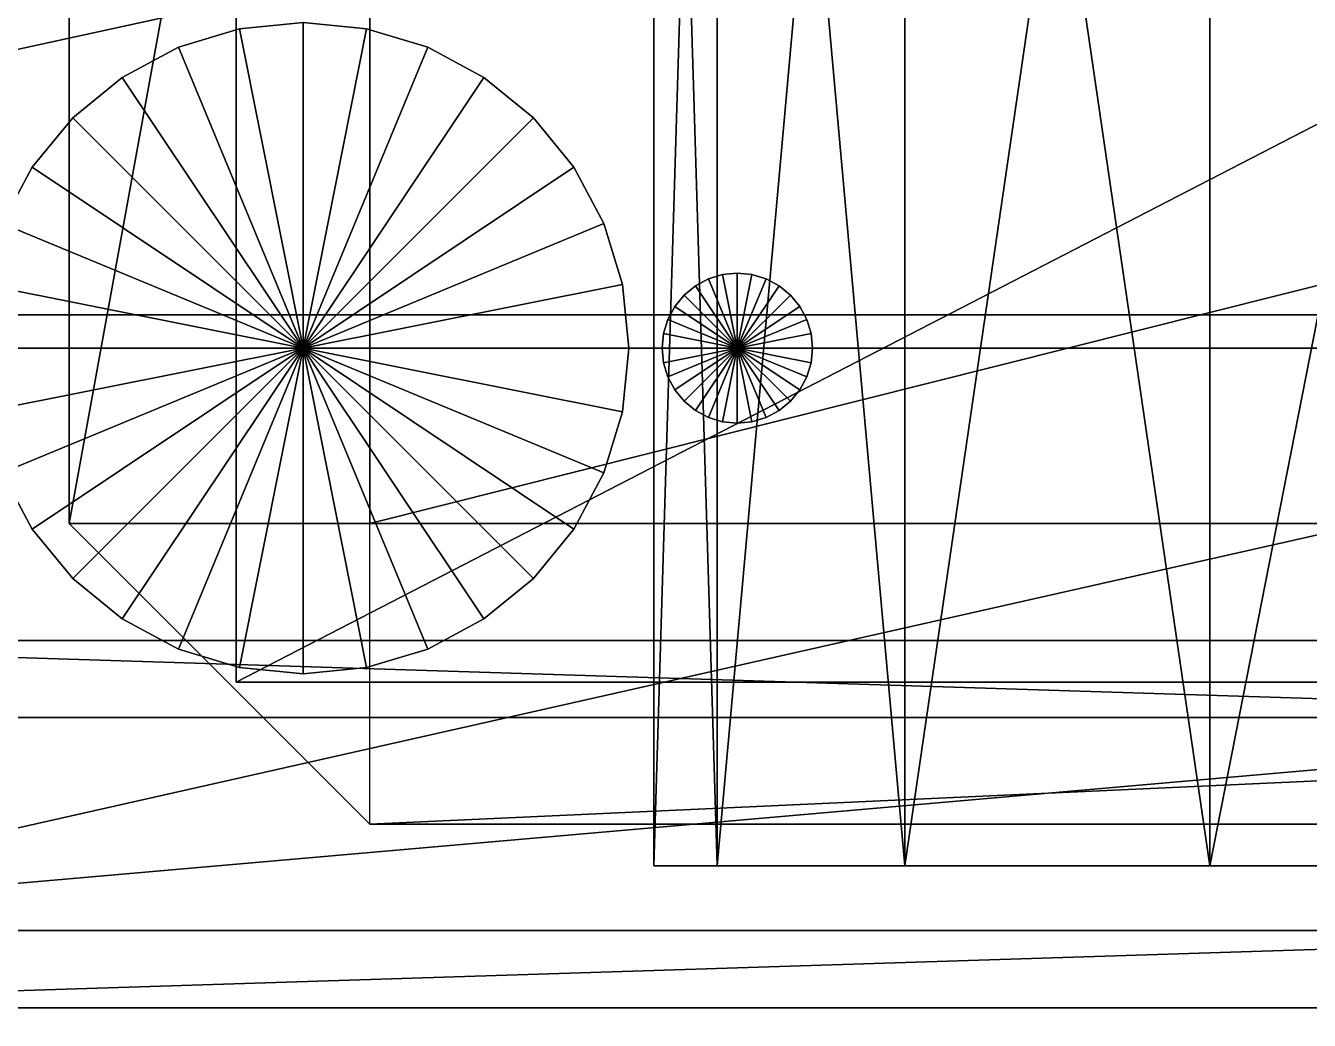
# Model space of a CAD drawing. Header units: millimetres. Extents: x -18 to 4450, y -985 to 970.
# Drawn here: x 264.8 to 418.5, y 561.5 to 680.6 of the extents above; entities that cross this region are included whole.
import ezdxf

# ---------------------------------------------------------------- set-up
doc = ezdxf.new("R2010")
doc.units = ezdxf.units.MM
for name, color, linetype in [('body__hood_closed_reference', 40, 'CONTINUOUS'), ('body__hood_crowned_closed_skin', 40, 'CONTINUOUS'), ('body__right_front_fender', 40, 'CONTINUOUS'), ('body__right_front_fender_rolled_upper_crown', 50, 'CONTINUOUS'), ('body__right_front_fender_sloped_outer_skin', 40, 'CONTINUOUS'), ('chassis__right_front_bumper_stay_outer_plate', 251, 'CONTINUOUS'), ('front_detail__right_front_fender_turn_signal_base', 9, 'CONTINUOUS'), ('front_detail__right_front_fender_turn_signal_lens', 30, 'CONTINUOUS'), ('front_detail__right_front_fender_turn_signal_screw_rear', 9, 'CONTINUOUS'), ('running_gear__front_right_tire_tire', 250, 'CONTINUOUS')]:
    doc.layers.add(name, color=color, linetype=linetype)

msp = doc.modelspace()

# ---------------------------------------------------------------- linework, layer by layer
at = {"layer": 'body__hood_closed_reference'}
for points in [[(237.979993, -687.020004, 1253.000021), (1142.019987, -687.020004, 1253.000021), (1142.019987, 687.020004, 1253.000021)], [(237.979993, -687.020004, 1253.000021), (1142.019987, 687.020004, 1253.000021), (237.979993, 687.020004, 1253.000021)], [(237.979993, -687.020004, 1215.000033), (237.979993, 687.020004, 1215.000033), (1142.019987, 687.020004, 1215.000033)], [(237.979993, -687.020004, 1215.000033), (1142.019987, 687.020004, 1215.000033), (1142.019987, -687.020004, 1215.000033)]]:
    msp.add_3dface(points, dxfattribs=at)
at = {"layer": 'body__hood_crowned_closed_skin'}
for points in [[(135.000005, 0, 1256.000042), (1057.999969, 0, 1322.000027), (1057.999969, 642.00002, 1296.000004)], [(135.000005, 0, 1256.000042), (1057.999969, 642.00002, 1296.000004), (135.000005, 642.00002, 1230.000019)], [(135.000005, 0, 1235.999942), (135.000005, 642.00002, 1210.000038), (1057.999969, 642.00002, 1276.000023)], [(135.000005, 0, 1235.999942), (1057.999969, 642.00002, 1276.000023), (1057.999969, 0, 1302.000046)], [(135.000005, 642.00002, 1230.000019), (1057.999969, 642.00002, 1296.000004), (1057.999969, 642.00002, 1276.000023)], [(135.000005, 642.00002, 1230.000019), (1057.999969, 642.00002, 1276.000023), (135.000005, 642.00002, 1210.000038)]]:
    msp.add_3dface(points, dxfattribs=at)
at = {"layer": 'body__right_front_fender'}
for points in [[(270.000011, 620.999992, 796.000004), (270.000011, 620.999992, 984.000027), (270.000011, 819.000006, 984.000027)], [(270.000011, 620.999992, 796.000004), (270.000011, 819.000006, 984.000027), (270.000011, 819.000006, 796.000004)], [(270.000011, 620.999992, 796.000004), (305.999994, 620.999992, 759.99999), (305.999994, 819.000006, 759.99999)], [(270.000011, 620.999992, 796.000004), (305.999994, 819.000006, 759.99999), (270.000011, 819.000006, 796.000004)], [(270.000011, 620.999992, 984.000027), (305.999994, 620.999992, 1019.999981), (305.999994, 819.000006, 1019.999981)], [(270.000011, 620.999992, 984.000027), (305.999994, 819.000006, 1019.999981), (270.000011, 819.000006, 984.000027)], [(305.999994, 620.999992, 1019.999981), (1093.999982, 620.999992, 1019.999981), (1093.999982, 819.000006, 1019.999981)], [(305.999994, 620.999992, 1019.999981), (1093.999982, 819.000006, 1019.999981), (305.999994, 819.000006, 1019.999981)], [(305.999994, 620.999992, 759.99999), (305.999994, 819.000006, 759.99999), (1093.999982, 819.000006, 759.99999)], [(305.999994, 620.999992, 759.99999), (1093.999982, 819.000006, 759.99999), (1093.999982, 620.999992, 759.99999)], [(270.000011, 620.999992, 796.000004), (305.999994, 584.999979, 796.000004), (305.999994, 584.999979, 984.000027)], [(270.000011, 620.999992, 796.000004), (305.999994, 584.999979, 984.000027), (270.000011, 620.999992, 984.000027)], [(270.000011, 620.999992, 796.000004), (305.999994, 584.999979, 796.000004), (305.999994, 620.999992, 759.99999)], [(270.000011, 620.999992, 984.000027), (305.999994, 584.999979, 984.000027), (305.999994, 620.999992, 1019.999981)], [(305.999994, 584.999979, 796.000004), (305.999994, 620.999992, 759.99999), (1093.999982, 620.999992, 759.99999)], [(305.999994, 584.999979, 796.000004), (1093.999982, 620.999992, 759.99999), (1093.999982, 584.999979, 796.000004)], [(305.999994, 584.999979, 984.000027), (305.999994, 620.999992, 1019.999981), (1093.999982, 620.999992, 1019.999981)], [(305.999994, 584.999979, 984.000027), (1093.999982, 620.999992, 1019.999981), (1093.999982, 584.999979, 984.000027)], [(305.999994, 584.999979, 796.000004), (1093.999982, 584.999979, 796.000004), (1093.999982, 584.999979, 984.000027)], [(305.999994, 584.999979, 796.000004), (1093.999982, 584.999979, 984.000027), (305.999994, 584.999979, 984.000027)]]:
    msp.add_3dface(points, dxfattribs=at)
at = {"layer": 'body__right_front_fender_rolled_upper_crown'}
for points in [[(155.000001, 560.000002, 1062.000036), (155.000001, 754.000008, 1062.000036), (1014.999986, 754.000008, 1238.000035)], [(155.000001, 560.000002, 1062.000036), (1014.999986, 754.000008, 1238.000035), (1014.999986, 560.000002, 1238.000035)], [(155.000001, 560.000002, 1110.000014), (1014.999986, 560.000002, 1268.000007), (1014.999986, 754.000008, 1268.000007)], [(155.000001, 560.000002, 1110.000014), (1014.999986, 754.000008, 1268.000007), (155.000001, 754.000008, 1110.000014)]]:
    msp.add_3dface(points, dxfattribs=at)
at = {"layer": 'body__right_front_fender_sloped_outer_skin'}
for points in [[(118.000001, 646.000028, 705.99997), (118.000001, 846.000016, 705.99997), (1034.999967, 846.000016, 744.000018)], [(118.000001, 646.000028, 705.99997), (1034.999967, 846.000016, 744.000018), (1034.999967, 646.000028, 744.000018)], [(118.000001, 646.000028, 1047.999978), (1034.999967, 646.000028, 1241.999984), (1034.999967, 846.000016, 1241.999984)], [(118.000001, 646.000028, 1047.999978), (1034.999967, 846.000016, 1241.999984), (118.000001, 846.000016, 1047.999978)], [(1034.999967, 646.000028, 744.000018), (1034.999967, 646.000028, 1241.999984), (118.000001, 646.000028, 1047.999978)], [(1034.999967, 646.000028, 744.000018), (118.000001, 646.000028, 1047.999978), (118.000001, 646.000028, 705.99997)]]:
    msp.add_3dface(points, dxfattribs=at)
at = {"layer": 'chassis__right_front_bumper_stay_outer_plate'}
for points in [[(199.239999, 606.999993, 514.240026), (199.239999, 606.999993, 583.760023), (490.759999, 606.999993, 583.760023)], [(199.239999, 606.999993, 514.240026), (490.759999, 606.999993, 583.760023), (490.759999, 606.999993, 514.240026)], [(199.239999, 606.999993, 514.240026), (199.239999, 597.760022, 504.999995), (490.759999, 597.760022, 504.999995)], [(199.239999, 606.999993, 514.240026), (490.759999, 597.760022, 504.999995), (490.759999, 606.999993, 514.240026)], [(199.239999, 606.999993, 583.760023), (199.239999, 597.760022, 592.999995), (490.759999, 597.760022, 592.999995)], [(199.239999, 606.999993, 583.760023), (490.759999, 597.760022, 592.999995), (490.759999, 606.999993, 583.760023)], [(199.239999, 572.239995, 592.999995), (490.759999, 572.239995, 592.999995), (490.759999, 597.760022, 592.999995)], [(199.239999, 572.239995, 592.999995), (490.759999, 597.760022, 592.999995), (199.239999, 597.760022, 592.999995)], [(199.239999, 572.239995, 504.999995), (199.239999, 597.760022, 504.999995), (490.759999, 597.760022, 504.999995)], [(199.239999, 572.239995, 504.999995), (490.759999, 597.760022, 504.999995), (490.759999, 572.239995, 504.999995)], [(199.239999, 563.000023, 514.240026), (199.239999, 572.239995, 504.999995), (490.759999, 572.239995, 504.999995)], [(199.239999, 563.000023, 514.240026), (490.759999, 572.239995, 504.999995), (490.759999, 563.000023, 514.240026)], [(199.239999, 563.000023, 583.760023), (199.239999, 572.239995, 592.999995), (490.759999, 572.239995, 592.999995)], [(199.239999, 563.000023, 583.760023), (490.759999, 572.239995, 592.999995), (490.759999, 563.000023, 583.760023)], [(199.239999, 563.000023, 514.240026), (490.759999, 563.000023, 514.240026), (490.759999, 563.000023, 583.760023)], [(199.239999, 563.000023, 514.240026), (490.759999, 563.000023, 583.760023), (199.239999, 563.000023, 583.760023)]]:
    msp.add_3dface(points, dxfattribs=at)
at = {"layer": 'front_detail__right_front_fender_turn_signal_base'}
for points in [[(289.999992, 601.999998, 1057.999969), (289.999992, 601.999998, 1082.000017), (289.999992, 681.999981, 1082.000017)], [(289.999992, 601.999998, 1057.999969), (289.999992, 681.999981, 1082.000017), (289.999992, 681.999981, 1057.999969)], [(289.999992, 601.999998, 1082.000017), (444.999993, 601.999998, 1082.000017), (444.999993, 681.999981, 1082.000017)], [(289.999992, 601.999998, 1082.000017), (444.999993, 681.999981, 1082.000017), (289.999992, 681.999981, 1082.000017)], [(289.999992, 601.999998, 1057.999969), (289.999992, 681.999981, 1057.999969), (444.999993, 681.999981, 1057.999969)], [(289.999992, 601.999998, 1057.999969), (444.999993, 681.999981, 1057.999969), (444.999993, 601.999998, 1057.999969)], [(289.999992, 601.999998, 1057.999969), (444.999993, 601.999998, 1057.999969), (444.999993, 601.999998, 1082.000017)], [(289.999992, 601.999998, 1057.999969), (444.999993, 601.999998, 1082.000017), (289.999992, 601.999998, 1082.000017)]]:
    msp.add_3dface(points, dxfattribs=at)
at = {"layer": 'front_detail__right_front_fender_turn_signal_lens'}
for points in [[(298.000008, 680.999994, 1059.000015), (298.000008, 680.999994, 1090.999961), (290.391475, 680.250645, 1090.999961)], [(298.000008, 680.999994, 1059.000015), (290.391475, 680.250645, 1090.999961), (290.391475, 680.250645, 1059.000015)], [(298.000008, 642.00002, 1059.000015), (290.391475, 680.250645, 1059.000015), (298.000008, 680.999994, 1059.000015)], [(298.000008, 642.00002, 1090.999961), (298.000008, 680.999994, 1090.999961), (290.391475, 680.250645, 1090.999961)], [(305.608511, 680.250645, 1059.000015), (305.608511, 680.250645, 1090.999961), (298.000008, 680.999994, 1090.999961)], [(305.608511, 680.250645, 1059.000015), (298.000008, 680.999994, 1090.999961), (298.000008, 680.999994, 1059.000015)], [(298.000008, 642.00002, 1059.000015), (298.000008, 680.999994, 1059.000015), (305.608511, 680.250645, 1059.000015)], [(298.000008, 642.00002, 1090.999961), (305.608511, 680.250645, 1090.999961), (298.000008, 680.999994, 1090.999961)], [(290.391475, 680.250645, 1059.000015), (290.391475, 680.250645, 1090.999961), (283.075333, 678.031325, 1090.999961)], [(290.391475, 680.250645, 1059.000015), (283.075333, 678.031325, 1090.999961), (283.075333, 678.031325, 1059.000015)], [(298.000008, 642.00002, 1059.000015), (283.075333, 678.031325, 1059.000015), (290.391475, 680.250645, 1059.000015)], [(298.000008, 642.00002, 1090.999961), (290.391475, 680.250645, 1090.999961), (283.075333, 678.031325, 1090.999961)], [(298.000008, 642.00002, 1059.000015), (305.608511, 680.250645, 1059.000015), (312.924653, 678.031325, 1059.000015)], [(298.000008, 642.00002, 1090.999961), (312.924653, 678.031325, 1090.999961), (305.608511, 680.250645, 1090.999961)], [(312.924653, 678.031325, 1059.000015), (312.924653, 678.031325, 1090.999961), (305.608511, 680.250645, 1090.999961)], [(312.924653, 678.031325, 1059.000015), (305.608511, 680.250645, 1090.999961), (305.608511, 680.250645, 1059.000015)], [(283.075333, 678.031325, 1059.000015), (283.075333, 678.031325, 1090.999961), (276.332766, 674.42733, 1090.999961)], [(283.075333, 678.031325, 1059.000015), (276.332766, 674.42733, 1090.999961), (276.332766, 674.42733, 1059.000015)], [(298.000008, 642.00002, 1059.000015), (276.332766, 674.42733, 1059.000015), (283.075333, 678.031325, 1059.000015)], [(298.000008, 642.00002, 1090.999961), (283.075333, 678.031325, 1090.999961), (276.332766, 674.42733, 1090.999961)], [(298.000008, 642.00002, 1059.000015), (312.924653, 678.031325, 1059.000015), (319.66725, 674.42733, 1059.000015)], [(298.000008, 642.00002, 1090.999961), (319.66725, 674.42733, 1090.999961), (312.924653, 678.031325, 1090.999961)], [(319.66725, 674.42733, 1059.000015), (319.66725, 674.42733, 1090.999961), (312.924653, 678.031325, 1090.999961)], [(319.66725, 674.42733, 1059.000015), (312.924653, 678.031325, 1090.999961), (312.924653, 678.031325, 1059.000015)], [(276.332766, 674.42733, 1059.000015), (276.332766, 674.42733, 1090.999961), (270.422846, 669.577181, 1090.999961)], [(276.332766, 674.42733, 1059.000015), (270.422846, 669.577181, 1090.999961), (270.422846, 669.577181, 1059.000015)], [(298.000008, 642.00002, 1059.000015), (270.422846, 669.577181, 1059.000015), (276.332766, 674.42733, 1059.000015)], [(298.000008, 642.00002, 1090.999961), (276.332766, 674.42733, 1090.999961), (270.422846, 669.577181, 1090.999961)], [(298.000008, 642.00002, 1059.000015), (319.66725, 674.42733, 1059.000015), (325.57717, 669.577181, 1059.000015)], [(298.000008, 642.00002, 1090.999961), (325.57717, 669.577181, 1090.999961), (319.66725, 674.42733, 1090.999961)], [(325.57717, 669.577181, 1059.000015), (325.57717, 669.577181, 1090.999961), (319.66725, 674.42733, 1090.999961)], [(325.57717, 669.577181, 1059.000015), (319.66725, 674.42733, 1090.999961), (319.66725, 674.42733, 1059.000015)], [(270.422846, 669.577181, 1059.000015), (270.422846, 669.577181, 1090.999961), (265.572697, 663.667262, 1090.999961)], [(270.422846, 669.577181, 1059.000015), (265.572697, 663.667262, 1090.999961), (265.572697, 663.667262, 1059.000015)], [(298.000008, 642.00002, 1059.000015), (265.572697, 663.667262, 1059.000015), (270.422846, 669.577181, 1059.000015)], [(298.000008, 642.00002, 1090.999961), (270.422846, 669.577181, 1090.999961), (265.572697, 663.667262, 1090.999961)], [(298.000008, 642.00002, 1059.000015), (325.57717, 669.577181, 1059.000015), (330.427319, 663.667262, 1059.000015)], [(298.000008, 642.00002, 1090.999961), (330.427319, 663.667262, 1090.999961), (325.57717, 669.577181, 1090.999961)], [(330.427319, 663.667262, 1059.000015), (330.427319, 663.667262, 1090.999961), (325.57717, 669.577181, 1090.999961)], [(330.427319, 663.667262, 1059.000015), (325.57717, 669.577181, 1090.999961), (325.57717, 669.577181, 1059.000015)], [(265.572697, 663.667262, 1059.000015), (265.572697, 663.667262, 1090.999961), (261.968702, 656.924665, 1090.999961)], [(265.572697, 663.667262, 1059.000015), (261.968702, 656.924665, 1090.999961), (261.968702, 656.924665, 1059.000015)], [(298.000008, 642.00002, 1059.000015), (261.968702, 656.924665, 1059.000015), (265.572697, 663.667262, 1059.000015)], [(298.000008, 642.00002, 1090.999961), (265.572697, 663.667262, 1090.999961), (261.968702, 656.924665, 1090.999961)], [(298.000008, 642.00002, 1059.000015), (330.427319, 663.667262, 1059.000015), (334.031314, 656.924665, 1059.000015)], [(298.000008, 642.00002, 1090.999961), (334.031314, 656.924665, 1090.999961), (330.427319, 663.667262, 1090.999961)], [(334.031314, 656.924665, 1059.000015), (334.031314, 656.924665, 1090.999961), (330.427319, 663.667262, 1090.999961)], [(334.031314, 656.924665, 1059.000015), (330.427319, 663.667262, 1090.999961), (330.427319, 663.667262, 1059.000015)], [(298.000008, 642.00002, 1059.000015), (259.749383, 649.608493, 1059.000015), (261.968702, 656.924665, 1059.000015)], [(298.000008, 642.00002, 1090.999961), (261.968702, 656.924665, 1090.999961), (259.749383, 649.608493, 1090.999961)], [(298.000008, 642.00002, 1059.000015), (334.031314, 656.924665, 1059.000015), (336.250633, 649.608493, 1059.000015)], [(298.000008, 642.00002, 1090.999961), (336.250633, 649.608493, 1090.999961), (334.031314, 656.924665, 1090.999961)], [(336.250633, 649.608493, 1059.000015), (336.250633, 649.608493, 1090.999961), (334.031314, 656.924665, 1090.999961)], [(336.250633, 649.608493, 1059.000015), (334.031314, 656.924665, 1090.999961), (334.031314, 656.924665, 1059.000015)], [(298.000008, 642.00002, 1059.000015), (259.000003, 642.00002, 1059.000015), (259.749383, 649.608493, 1059.000015)], [(298.000008, 642.00002, 1090.999961), (259.749383, 649.608493, 1090.999961), (259.000003, 642.00002, 1090.999961)], [(298.000008, 642.00002, 1059.000015), (336.250633, 649.608493, 1059.000015), (337.000012, 642.00002, 1059.000015)], [(298.000008, 642.00002, 1090.999961), (337.000012, 642.00002, 1090.999961), (336.250633, 649.608493, 1090.999961)], [(337.000012, 642.00002, 1059.000015), (337.000012, 642.00002, 1090.999961), (336.250633, 649.608493, 1090.999961)], [(337.000012, 642.00002, 1059.000015), (336.250633, 649.608493, 1090.999961), (336.250633, 649.608493, 1059.000015)], [(298.000008, 642.00002, 1059.000015), (259.749383, 634.391487, 1059.000015), (259.000003, 642.00002, 1059.000015)], [(298.000008, 642.00002, 1090.999961), (259.000003, 642.00002, 1090.999961), (259.749383, 634.391487, 1090.999961)], [(298.000008, 642.00002, 1059.000015), (261.968702, 627.075374, 1059.000015), (259.749383, 634.391487, 1059.000015)], [(298.000008, 642.00002, 1090.999961), (259.749383, 634.391487, 1090.999961), (261.968702, 627.075374, 1090.999961)], [(298.000008, 642.00002, 1059.000015), (265.572697, 620.332778, 1059.000015), (261.968702, 627.075374, 1059.000015)], [(298.000008, 642.00002, 1090.999961), (261.968702, 627.075374, 1090.999961), (265.572697, 620.332778, 1090.999961)], [(298.000008, 642.00002, 1059.000015), (270.422846, 614.422858, 1059.000015), (265.572697, 620.332778, 1059.000015)], [(298.000008, 642.00002, 1090.999961), (265.572697, 620.332778, 1090.999961), (270.422846, 614.422858, 1090.999961)], [(298.000008, 642.00002, 1059.000015), (276.332766, 609.572709, 1059.000015), (270.422846, 614.422858, 1059.000015)], [(298.000008, 642.00002, 1090.999961), (270.422846, 614.422858, 1090.999961), (276.332766, 609.572709, 1090.999961)], [(298.000008, 642.00002, 1059.000015), (283.075333, 605.968714, 1059.000015), (276.332766, 609.572709, 1059.000015)], [(298.000008, 642.00002, 1090.999961), (276.332766, 609.572709, 1090.999961), (283.075333, 605.968714, 1090.999961)], [(298.000008, 642.00002, 1059.000015), (290.391475, 603.749394, 1059.000015), (283.075333, 605.968714, 1059.000015)], [(298.000008, 642.00002, 1090.999961), (283.075333, 605.968714, 1090.999961), (290.391475, 603.749394, 1090.999961)], [(298.000008, 642.00002, 1059.000015), (298.000008, 602.999985, 1059.000015), (290.391475, 603.749394, 1059.000015)], [(298.000008, 642.00002, 1090.999961), (290.391475, 603.749394, 1090.999961), (298.000008, 602.999985, 1090.999961)], [(298.000008, 642.00002, 1059.000015), (305.608511, 603.749394, 1059.000015), (298.000008, 602.999985, 1059.000015)], [(298.000008, 642.00002, 1090.999961), (298.000008, 602.999985, 1090.999961), (305.608511, 603.749394, 1090.999961)], [(298.000008, 642.00002, 1059.000015), (312.924653, 605.968714, 1059.000015), (305.608511, 603.749394, 1059.000015)], [(298.000008, 642.00002, 1090.999961), (305.608511, 603.749394, 1090.999961), (312.924653, 605.968714, 1090.999961)], [(298.000008, 642.00002, 1059.000015), (319.66725, 609.572709, 1059.000015), (312.924653, 605.968714, 1059.000015)], [(298.000008, 642.00002, 1090.999961), (312.924653, 605.968714, 1090.999961), (319.66725, 609.572709, 1090.999961)], [(298.000008, 642.00002, 1059.000015), (325.57717, 614.422858, 1059.000015), (319.66725, 609.572709, 1059.000015)], [(298.000008, 642.00002, 1090.999961), (319.66725, 609.572709, 1090.999961), (325.57717, 614.422858, 1090.999961)], [(298.000008, 642.00002, 1059.000015), (330.427319, 620.332778, 1059.000015), (325.57717, 614.422858, 1059.000015)], [(298.000008, 642.00002, 1090.999961), (325.57717, 614.422858, 1090.999961), (330.427319, 620.332778, 1090.999961)], [(298.000008, 642.00002, 1059.000015), (334.031314, 627.075374, 1059.000015), (330.427319, 620.332778, 1059.000015)], [(298.000008, 642.00002, 1090.999961), (330.427319, 620.332778, 1090.999961), (334.031314, 627.075374, 1090.999961)], [(298.000008, 642.00002, 1059.000015), (336.250633, 634.391487, 1059.000015), (334.031314, 627.075374, 1059.000015)], [(298.000008, 642.00002, 1090.999961), (334.031314, 627.075374, 1090.999961), (336.250633, 634.391487, 1090.999961)], [(298.000008, 642.00002, 1059.000015), (337.000012, 642.00002, 1059.000015), (336.250633, 634.391487, 1059.000015)], [(298.000008, 642.00002, 1090.999961), (336.250633, 634.391487, 1090.999961), (337.000012, 642.00002, 1090.999961)], [(336.250633, 634.391487, 1059.000015), (336.250633, 634.391487, 1090.999961), (337.000012, 642.00002, 1090.999961)], [(336.250633, 634.391487, 1059.000015), (337.000012, 642.00002, 1090.999961), (337.000012, 642.00002, 1059.000015)], [(334.031314, 627.075374, 1059.000015), (334.031314, 627.075374, 1090.999961), (336.250633, 634.391487, 1090.999961)], [(334.031314, 627.075374, 1059.000015), (336.250633, 634.391487, 1090.999961), (336.250633, 634.391487, 1059.000015)], [(261.968702, 627.075374, 1059.000015), (261.968702, 627.075374, 1090.999961), (265.572697, 620.332778, 1090.999961)], [(261.968702, 627.075374, 1059.000015), (265.572697, 620.332778, 1090.999961), (265.572697, 620.332778, 1059.000015)], [(330.427319, 620.332778, 1059.000015), (330.427319, 620.332778, 1090.999961), (334.031314, 627.075374, 1090.999961)], [(330.427319, 620.332778, 1059.000015), (334.031314, 627.075374, 1090.999961), (334.031314, 627.075374, 1059.000015)], [(265.572697, 620.332778, 1059.000015), (265.572697, 620.332778, 1090.999961), (270.422846, 614.422858, 1090.999961)], [(265.572697, 620.332778, 1059.000015), (270.422846, 614.422858, 1090.999961), (270.422846, 614.422858, 1059.000015)], [(325.57717, 614.422858, 1059.000015), (325.57717, 614.422858, 1090.999961), (330.427319, 620.332778, 1090.999961)], [(325.57717, 614.422858, 1059.000015), (330.427319, 620.332778, 1090.999961), (330.427319, 620.332778, 1059.000015)], [(270.422846, 614.422858, 1059.000015), (270.422846, 614.422858, 1090.999961), (276.332766, 609.572709, 1090.999961)], [(270.422846, 614.422858, 1059.000015), (276.332766, 609.572709, 1090.999961), (276.332766, 609.572709, 1059.000015)], [(319.66725, 609.572709, 1059.000015), (319.66725, 609.572709, 1090.999961), (325.57717, 614.422858, 1090.999961)], [(319.66725, 609.572709, 1059.000015), (325.57717, 614.422858, 1090.999961), (325.57717, 614.422858, 1059.000015)], [(276.332766, 609.572709, 1059.000015), (276.332766, 609.572709, 1090.999961), (283.075333, 605.968714, 1090.999961)], [(276.332766, 609.572709, 1059.000015), (283.075333, 605.968714, 1090.999961), (283.075333, 605.968714, 1059.000015)], [(312.924653, 605.968714, 1059.000015), (312.924653, 605.968714, 1090.999961), (319.66725, 609.572709, 1090.999961)], [(312.924653, 605.968714, 1059.000015), (319.66725, 609.572709, 1090.999961), (319.66725, 609.572709, 1059.000015)], [(283.075333, 605.968714, 1059.000015), (283.075333, 605.968714, 1090.999961), (290.391475, 603.749394, 1090.999961)], [(283.075333, 605.968714, 1059.000015), (290.391475, 603.749394, 1090.999961), (290.391475, 603.749394, 1059.000015)], [(305.608511, 603.749394, 1059.000015), (305.608511, 603.749394, 1090.999961), (312.924653, 605.968714, 1090.999961)], [(305.608511, 603.749394, 1059.000015), (312.924653, 605.968714, 1090.999961), (312.924653, 605.968714, 1059.000015)], [(290.391475, 603.749394, 1059.000015), (290.391475, 603.749394, 1090.999961), (298.000008, 602.999985, 1090.999961)], [(290.391475, 603.749394, 1059.000015), (298.000008, 602.999985, 1090.999961), (298.000008, 602.999985, 1059.000015)], [(298.000008, 602.999985, 1059.000015), (298.000008, 602.999985, 1090.999961), (305.608511, 603.749394, 1090.999961)], [(298.000008, 602.999985, 1059.000015), (305.608511, 603.749394, 1090.999961), (305.608511, 603.749394, 1059.000015)]]:
    msp.add_3dface(points, dxfattribs=at)
at = {"layer": 'front_detail__right_front_fender_turn_signal_screw_rear'}
for points in [[(346.555859, 650.314927, 1072.000027), (346.555859, 650.314927, 1083.999991), (344.99988, 649.483204, 1083.999991)], [(346.555859, 650.314927, 1072.000027), (344.99988, 649.483204, 1083.999991), (344.99988, 649.483204, 1072.000027)], [(349.999994, 642.00002, 1072.000027), (344.99988, 649.483204, 1072.000027), (346.555859, 650.314927, 1072.000027)], [(349.999994, 642.00002, 1083.999991), (346.555859, 650.314927, 1083.999991), (344.99988, 649.483204, 1083.999991)], [(348.24419, 650.82705, 1072.000027), (348.24419, 650.82705, 1083.999991), (346.555859, 650.314927, 1083.999991)], [(348.24419, 650.82705, 1072.000027), (346.555859, 650.314927, 1083.999991), (346.555859, 650.314927, 1072.000027)], [(349.999994, 642.00002, 1072.000027), (346.555859, 650.314927, 1072.000027), (348.24419, 650.82705, 1072.000027)], [(349.999994, 642.00002, 1083.999991), (348.24419, 650.82705, 1083.999991), (346.555859, 650.314927, 1083.999991)], [(349.999994, 651.000023, 1072.000027), (349.999994, 651.000023, 1083.999991), (348.24419, 650.82705, 1083.999991)], [(349.999994, 651.000023, 1072.000027), (348.24419, 650.82705, 1083.999991), (348.24419, 650.82705, 1072.000027)], [(349.999994, 642.00002, 1072.000027), (348.24419, 650.82705, 1072.000027), (349.999994, 651.000023, 1072.000027)], [(349.999994, 642.00002, 1083.999991), (349.999994, 651.000023, 1083.999991), (348.24419, 650.82705, 1083.999991)], [(351.755828, 650.82705, 1072.000027), (351.755828, 650.82705, 1083.999991), (349.999994, 651.000023, 1083.999991)], [(351.755828, 650.82705, 1072.000027), (349.999994, 651.000023, 1083.999991), (349.999994, 651.000023, 1072.000027)], [(349.999994, 642.00002, 1072.000027), (349.999994, 651.000023, 1072.000027), (351.755828, 650.82705, 1072.000027)], [(349.999994, 642.00002, 1083.999991), (351.755828, 650.82705, 1083.999991), (349.999994, 651.000023, 1083.999991)], [(349.999994, 642.00002, 1072.000027), (351.755828, 650.82705, 1072.000027), (353.444159, 650.314927, 1072.000027)], [(349.999994, 642.00002, 1083.999991), (353.444159, 650.314927, 1083.999991), (351.755828, 650.82705, 1083.999991)], [(349.999994, 642.00002, 1072.000027), (353.444159, 650.314927, 1072.000027), (355.000138, 649.483204, 1072.000027)], [(349.999994, 642.00002, 1083.999991), (355.000138, 649.483204, 1083.999991), (353.444159, 650.314927, 1083.999991)], [(353.444159, 650.314927, 1072.000027), (353.444159, 650.314927, 1083.999991), (351.755828, 650.82705, 1083.999991)], [(353.444159, 650.314927, 1072.000027), (351.755828, 650.82705, 1083.999991), (351.755828, 650.82705, 1072.000027)], [(355.000138, 649.483204, 1072.000027), (355.000138, 649.483204, 1083.999991), (353.444159, 650.314927, 1083.999991)], [(355.000138, 649.483204, 1072.000027), (353.444159, 650.314927, 1083.999991), (353.444159, 650.314927, 1072.000027)], [(344.99988, 649.483204, 1072.000027), (344.99988, 649.483204, 1083.999991), (343.636036, 648.363948, 1083.999991)], [(344.99988, 649.483204, 1072.000027), (343.636036, 648.363948, 1083.999991), (343.636036, 648.363948, 1072.000027)], [(349.999994, 642.00002, 1072.000027), (343.636036, 648.363948, 1072.000027), (344.99988, 649.483204, 1072.000027)], [(349.999994, 642.00002, 1083.999991), (344.99988, 649.483204, 1083.999991), (343.636036, 648.363948, 1083.999991)], [(349.999994, 642.00002, 1072.000027), (355.000138, 649.483204, 1072.000027), (356.363952, 648.363948, 1072.000027)], [(349.999994, 642.00002, 1083.999991), (356.363952, 648.363948, 1083.999991), (355.000138, 649.483204, 1083.999991)], [(356.363952, 648.363948, 1072.000027), (356.363952, 648.363948, 1083.999991), (355.000138, 649.483204, 1083.999991)], [(356.363952, 648.363948, 1072.000027), (355.000138, 649.483204, 1083.999991), (355.000138, 649.483204, 1072.000027)], [(343.636036, 648.363948, 1072.000027), (343.636036, 648.363948, 1083.999991), (342.51678, 647.000134, 1083.999991)], [(343.636036, 648.363948, 1072.000027), (342.51678, 647.000134, 1083.999991), (342.51678, 647.000134, 1072.000027)], [(349.999994, 642.00002, 1072.000027), (342.51678, 647.000134, 1072.000027), (343.636036, 648.363948, 1072.000027)], [(349.999994, 642.00002, 1083.999991), (343.636036, 648.363948, 1083.999991), (342.51678, 647.000134, 1083.999991)], [(349.999994, 642.00002, 1072.000027), (356.363952, 648.363948, 1072.000027), (357.483238, 647.000134, 1072.000027)], [(349.999994, 642.00002, 1083.999991), (357.483238, 647.000134, 1083.999991), (356.363952, 648.363948, 1083.999991)], [(357.483238, 647.000134, 1072.000027), (357.483238, 647.000134, 1083.999991), (356.363952, 648.363948, 1083.999991)], [(357.483238, 647.000134, 1072.000027), (356.363952, 648.363948, 1083.999991), (356.363952, 648.363948, 1072.000027)], [(342.51678, 647.000134, 1072.000027), (342.51678, 647.000134, 1083.999991), (341.685086, 645.444155, 1083.999991)], [(342.51678, 647.000134, 1072.000027), (341.685086, 645.444155, 1083.999991), (341.685086, 645.444155, 1072.000027)], [(349.999994, 642.00002, 1072.000027), (341.685086, 645.444155, 1072.000027), (342.51678, 647.000134, 1072.000027)], [(349.999994, 642.00002, 1083.999991), (342.51678, 647.000134, 1083.999991), (341.685086, 645.444155, 1083.999991)], [(349.999994, 642.00002, 1072.000027), (357.483238, 647.000134, 1072.000027), (358.314902, 645.444155, 1072.000027)], [(349.999994, 642.00002, 1083.999991), (358.314902, 645.444155, 1083.999991), (357.483238, 647.000134, 1083.999991)], [(358.314902, 645.444155, 1072.000027), (358.314902, 645.444155, 1083.999991), (357.483238, 647.000134, 1083.999991)], [(358.314902, 645.444155, 1072.000027), (357.483238, 647.000134, 1083.999991), (357.483238, 647.000134, 1072.000027)], [(341.685086, 645.444155, 1072.000027), (341.685086, 645.444155, 1083.999991), (341.172934, 643.755794, 1083.999991)], [(341.685086, 645.444155, 1072.000027), (341.172934, 643.755794, 1083.999991), (341.172934, 643.755794, 1072.000027)], [(349.999994, 642.00002, 1072.000027), (341.172934, 643.755794, 1072.000027), (341.685086, 645.444155, 1072.000027)], [(349.999994, 642.00002, 1083.999991), (341.685086, 645.444155, 1083.999991), (341.172934, 643.755794, 1083.999991)], [(349.999994, 642.00002, 1072.000027), (358.314902, 645.444155, 1072.000027), (358.827055, 643.755794, 1072.000027)], [(349.999994, 642.00002, 1083.999991), (358.827055, 643.755794, 1083.999991), (358.314902, 645.444155, 1083.999991)], [(358.827055, 643.755794, 1072.000027), (358.827055, 643.755794, 1083.999991), (358.314902, 645.444155, 1083.999991)], [(358.827055, 643.755794, 1072.000027), (358.314902, 645.444155, 1083.999991), (358.314902, 645.444155, 1072.000027)], [(341.172934, 643.755794, 1072.000027), (341.172934, 643.755794, 1083.999991), (340.999991, 642.00002, 1083.999991)], [(341.172934, 643.755794, 1072.000027), (340.999991, 642.00002, 1083.999991), (340.999991, 642.00002, 1072.000027)], [(349.999994, 642.00002, 1072.000027), (340.999991, 642.00002, 1072.000027), (341.172934, 643.755794, 1072.000027)], [(349.999994, 642.00002, 1083.999991), (341.172934, 643.755794, 1083.999991), (340.999991, 642.00002, 1083.999991)], [(349.999994, 642.00002, 1072.000027), (358.827055, 643.755794, 1072.000027), (358.999997, 642.00002, 1072.000027)], [(349.999994, 642.00002, 1083.999991), (358.999997, 642.00002, 1083.999991), (358.827055, 643.755794, 1083.999991)], [(358.999997, 642.00002, 1072.000027), (358.999997, 642.00002, 1083.999991), (358.827055, 643.755794, 1083.999991)], [(358.999997, 642.00002, 1072.000027), (358.827055, 643.755794, 1083.999991), (358.827055, 643.755794, 1072.000027)], [(340.999991, 642.00002, 1072.000027), (340.999991, 642.00002, 1083.999991), (341.172934, 640.244186, 1083.999991)], [(340.999991, 642.00002, 1072.000027), (341.172934, 640.244186, 1083.999991), (341.172934, 640.244186, 1072.000027)], [(349.999994, 642.00002, 1072.000027), (341.172934, 640.244186, 1072.000027), (340.999991, 642.00002, 1072.000027)], [(349.999994, 642.00002, 1083.999991), (340.999991, 642.00002, 1083.999991), (341.172934, 640.244186, 1083.999991)], [(349.999994, 642.00002, 1072.000027), (341.685086, 638.555825, 1072.000027), (341.172934, 640.244186, 1072.000027)], [(349.999994, 642.00002, 1083.999991), (341.172934, 640.244186, 1083.999991), (341.685086, 638.555825, 1083.999991)], [(349.999994, 642.00002, 1072.000027), (342.51678, 636.999846, 1072.000027), (341.685086, 638.555825, 1072.000027)], [(349.999994, 642.00002, 1083.999991), (341.685086, 638.555825, 1083.999991), (342.51678, 636.999846, 1083.999991)], [(349.999994, 642.00002, 1072.000027), (343.636036, 635.636032, 1072.000027), (342.51678, 636.999846, 1072.000027)], [(349.999994, 642.00002, 1083.999991), (342.51678, 636.999846, 1083.999991), (343.636036, 635.636032, 1083.999991)], [(349.999994, 642.00002, 1072.000027), (344.99988, 634.516776, 1072.000027), (343.636036, 635.636032, 1072.000027)], [(349.999994, 642.00002, 1083.999991), (343.636036, 635.636032, 1083.999991), (344.99988, 634.516776, 1083.999991)], [(349.999994, 642.00002, 1072.000027), (346.555859, 633.685112, 1072.000027), (344.99988, 634.516776, 1072.000027)], [(349.999994, 642.00002, 1083.999991), (344.99988, 634.516776, 1083.999991), (346.555859, 633.685112, 1083.999991)], [(349.999994, 642.00002, 1072.000027), (348.24419, 633.172929, 1072.000027), (346.555859, 633.685112, 1072.000027)], [(349.999994, 642.00002, 1083.999991), (346.555859, 633.685112, 1083.999991), (348.24419, 633.172929, 1083.999991)], [(349.999994, 642.00002, 1072.000027), (349.999994, 633.000016, 1072.000027), (348.24419, 633.172929, 1072.000027)], [(349.999994, 642.00002, 1083.999991), (348.24419, 633.172929, 1083.999991), (349.999994, 633.000016, 1083.999991)], [(349.999994, 642.00002, 1072.000027), (351.755828, 633.172929, 1072.000027), (349.999994, 633.000016, 1072.000027)], [(349.999994, 642.00002, 1083.999991), (349.999994, 633.000016, 1083.999991), (351.755828, 633.172929, 1083.999991)], [(349.999994, 642.00002, 1072.000027), (353.444159, 633.685112, 1072.000027), (351.755828, 633.172929, 1072.000027)], [(349.999994, 642.00002, 1083.999991), (351.755828, 633.172929, 1083.999991), (353.444159, 633.685112, 1083.999991)], [(349.999994, 642.00002, 1072.000027), (355.000138, 634.516776, 1072.000027), (353.444159, 633.685112, 1072.000027)], [(349.999994, 642.00002, 1083.999991), (353.444159, 633.685112, 1083.999991), (355.000138, 634.516776, 1083.999991)], [(349.999994, 642.00002, 1072.000027), (356.363952, 635.636032, 1072.000027), (355.000138, 634.516776, 1072.000027)], [(349.999994, 642.00002, 1083.999991), (355.000138, 634.516776, 1083.999991), (356.363952, 635.636032, 1083.999991)], [(349.999994, 642.00002, 1072.000027), (357.483238, 636.999846, 1072.000027), (356.363952, 635.636032, 1072.000027)], [(349.999994, 642.00002, 1083.999991), (356.363952, 635.636032, 1083.999991), (357.483238, 636.999846, 1083.999991)], [(349.999994, 642.00002, 1072.000027), (358.314902, 638.555825, 1072.000027), (357.483238, 636.999846, 1072.000027)], [(349.999994, 642.00002, 1083.999991), (357.483238, 636.999846, 1083.999991), (358.314902, 638.555825, 1083.999991)], [(349.999994, 642.00002, 1072.000027), (358.827055, 640.244186, 1072.000027), (358.314902, 638.555825, 1072.000027)], [(349.999994, 642.00002, 1083.999991), (358.314902, 638.555825, 1083.999991), (358.827055, 640.244186, 1083.999991)], [(349.999994, 642.00002, 1072.000027), (358.999997, 642.00002, 1072.000027), (358.827055, 640.244186, 1072.000027)], [(349.999994, 642.00002, 1083.999991), (358.827055, 640.244186, 1083.999991), (358.999997, 642.00002, 1083.999991)], [(358.827055, 640.244186, 1072.000027), (358.827055, 640.244186, 1083.999991), (358.999997, 642.00002, 1083.999991)], [(358.827055, 640.244186, 1072.000027), (358.999997, 642.00002, 1083.999991), (358.999997, 642.00002, 1072.000027)], [(341.172934, 640.244186, 1072.000027), (341.172934, 640.244186, 1083.999991), (341.685086, 638.555825, 1083.999991)], [(341.172934, 640.244186, 1072.000027), (341.685086, 638.555825, 1083.999991), (341.685086, 638.555825, 1072.000027)], [(358.314902, 638.555825, 1072.000027), (358.314902, 638.555825, 1083.999991), (358.827055, 640.244186, 1083.999991)], [(358.314902, 638.555825, 1072.000027), (358.827055, 640.244186, 1083.999991), (358.827055, 640.244186, 1072.000027)], [(341.685086, 638.555825, 1072.000027), (341.685086, 638.555825, 1083.999991), (342.51678, 636.999846, 1083.999991)], [(341.685086, 638.555825, 1072.000027), (342.51678, 636.999846, 1083.999991), (342.51678, 636.999846, 1072.000027)], [(357.483238, 636.999846, 1072.000027), (357.483238, 636.999846, 1083.999991), (358.314902, 638.555825, 1083.999991)], [(357.483238, 636.999846, 1072.000027), (358.314902, 638.555825, 1083.999991), (358.314902, 638.555825, 1072.000027)], [(342.51678, 636.999846, 1072.000027), (342.51678, 636.999846, 1083.999991), (343.636036, 635.636032, 1083.999991)], [(342.51678, 636.999846, 1072.000027), (343.636036, 635.636032, 1083.999991), (343.636036, 635.636032, 1072.000027)], [(356.363952, 635.636032, 1072.000027), (356.363952, 635.636032, 1083.999991), (357.483238, 636.999846, 1083.999991)], [(356.363952, 635.636032, 1072.000027), (357.483238, 636.999846, 1083.999991), (357.483238, 636.999846, 1072.000027)], [(343.636036, 635.636032, 1072.000027), (343.636036, 635.636032, 1083.999991), (344.99988, 634.516776, 1083.999991)], [(343.636036, 635.636032, 1072.000027), (344.99988, 634.516776, 1083.999991), (344.99988, 634.516776, 1072.000027)], [(355.000138, 634.516776, 1072.000027), (355.000138, 634.516776, 1083.999991), (356.363952, 635.636032, 1083.999991)], [(355.000138, 634.516776, 1072.000027), (356.363952, 635.636032, 1083.999991), (356.363952, 635.636032, 1072.000027)], [(344.99988, 634.516776, 1072.000027), (344.99988, 634.516776, 1083.999991), (346.555859, 633.685112, 1083.999991)], [(344.99988, 634.516776, 1072.000027), (346.555859, 633.685112, 1083.999991), (346.555859, 633.685112, 1072.000027)], [(346.555859, 633.685112, 1072.000027), (346.555859, 633.685112, 1083.999991), (348.24419, 633.172929, 1083.999991)], [(346.555859, 633.685112, 1072.000027), (348.24419, 633.172929, 1083.999991), (348.24419, 633.172929, 1072.000027)], [(351.755828, 633.172929, 1072.000027), (351.755828, 633.172929, 1083.999991), (353.444159, 633.685112, 1083.999991)], [(351.755828, 633.172929, 1072.000027), (353.444159, 633.685112, 1083.999991), (353.444159, 633.685112, 1072.000027)], [(353.444159, 633.685112, 1072.000027), (353.444159, 633.685112, 1083.999991), (355.000138, 634.516776, 1083.999991)], [(353.444159, 633.685112, 1072.000027), (355.000138, 634.516776, 1083.999991), (355.000138, 634.516776, 1072.000027)], [(348.24419, 633.172929, 1072.000027), (348.24419, 633.172929, 1083.999991), (349.999994, 633.000016, 1083.999991)], [(348.24419, 633.172929, 1072.000027), (349.999994, 633.000016, 1083.999991), (349.999994, 633.000016, 1072.000027)], [(349.999994, 633.000016, 1072.000027), (349.999994, 633.000016, 1083.999991), (351.755828, 633.172929, 1083.999991)], [(349.999994, 633.000016, 1072.000027), (351.755828, 633.172929, 1083.999991), (351.755828, 633.172929, 1072.000027)]]:
    msp.add_3dface(points, dxfattribs=at)
at = {"layer": 'running_gear__front_right_tire_tire'}
for points in [[(347.589821, 579.999983, 472.06068), (347.589821, 829.999983, 472.06068), (340.000004, 829.999983, 395.000011)], [(347.589821, 579.999983, 472.06068), (340.000004, 829.999983, 395.000011), (340.000004, 579.999983, 395.000011)], [(340.000004, 579.999983, 395.000011), (340.000004, 829.999983, 395.000011), (347.589821, 829.999983, 317.939311)], [(340.000004, 579.999983, 395.000011), (347.589821, 829.999983, 317.939311), (347.589821, 579.999983, 317.939311)], [(370.067596, 579.999983, 546.159983), (370.067596, 829.999983, 546.159983), (347.589821, 829.999983, 472.06068)], [(370.067596, 579.999983, 546.159983), (347.589821, 829.999983, 472.06068), (347.589821, 579.999983, 472.06068)], [(347.589821, 579.999983, 317.939311), (347.589821, 829.999983, 317.939311), (370.067596, 829.999983, 243.840039)], [(347.589821, 579.999983, 317.939311), (370.067596, 829.999983, 243.840039), (370.067596, 579.999983, 243.840039)], [(406.569511, 579.999983, 614.450216), (406.569511, 829.999983, 614.450216), (370.067596, 829.999983, 546.159983)], [(406.569511, 579.999983, 614.450216), (370.067596, 829.999983, 546.159983), (370.067596, 579.999983, 546.159983)], [(370.067596, 579.999983, 243.840039), (370.067596, 829.999983, 243.840039), (406.569511, 829.999983, 175.54976)], [(370.067596, 579.999983, 243.840039), (406.569511, 829.999983, 175.54976), (406.569511, 579.999983, 175.54976)], [(455.692828, 579.999983, 674.307168), (455.692828, 829.999983, 674.307168), (406.569511, 829.999983, 614.450216)], [(455.692828, 579.999983, 674.307168), (406.569511, 829.999983, 614.450216), (406.569511, 579.999983, 614.450216)], [(406.569511, 579.999983, 175.54976), (406.569511, 829.999983, 175.54976), (455.692828, 829.999983, 115.692824)], [(406.569511, 579.999983, 175.54976), (455.692828, 829.999983, 115.692824), (455.692828, 579.999983, 115.692824)], [(735.000014, 579.999983, 395.000011), (340.000004, 579.999983, 395.000011), (347.589821, 579.999983, 472.06068)], [(735.000014, 579.999983, 395.000011), (347.589821, 579.999983, 317.939311), (340.000004, 579.999983, 395.000011)], [(735.000014, 579.999983, 395.000011), (347.589821, 579.999983, 472.06068), (370.067596, 579.999983, 546.159983)], [(735.000014, 579.999983, 395.000011), (370.067596, 579.999983, 243.840039), (347.589821, 579.999983, 317.939311)], [(735.000014, 579.999983, 395.000011), (370.067596, 579.999983, 546.159983), (406.569511, 579.999983, 614.450216)], [(735.000014, 579.999983, 395.000011), (406.569511, 579.999983, 175.54976), (370.067596, 579.999983, 243.840039)], [(735.000014, 579.999983, 395.000011), (406.569511, 579.999983, 614.450216), (455.692828, 579.999983, 674.307168)], [(735.000014, 579.999983, 395.000011), (455.692828, 579.999983, 115.692824), (406.569511, 579.999983, 175.54976)]]:
    msp.add_3dface(points, dxfattribs=at)

doc.saveas('drawing.dxf')
